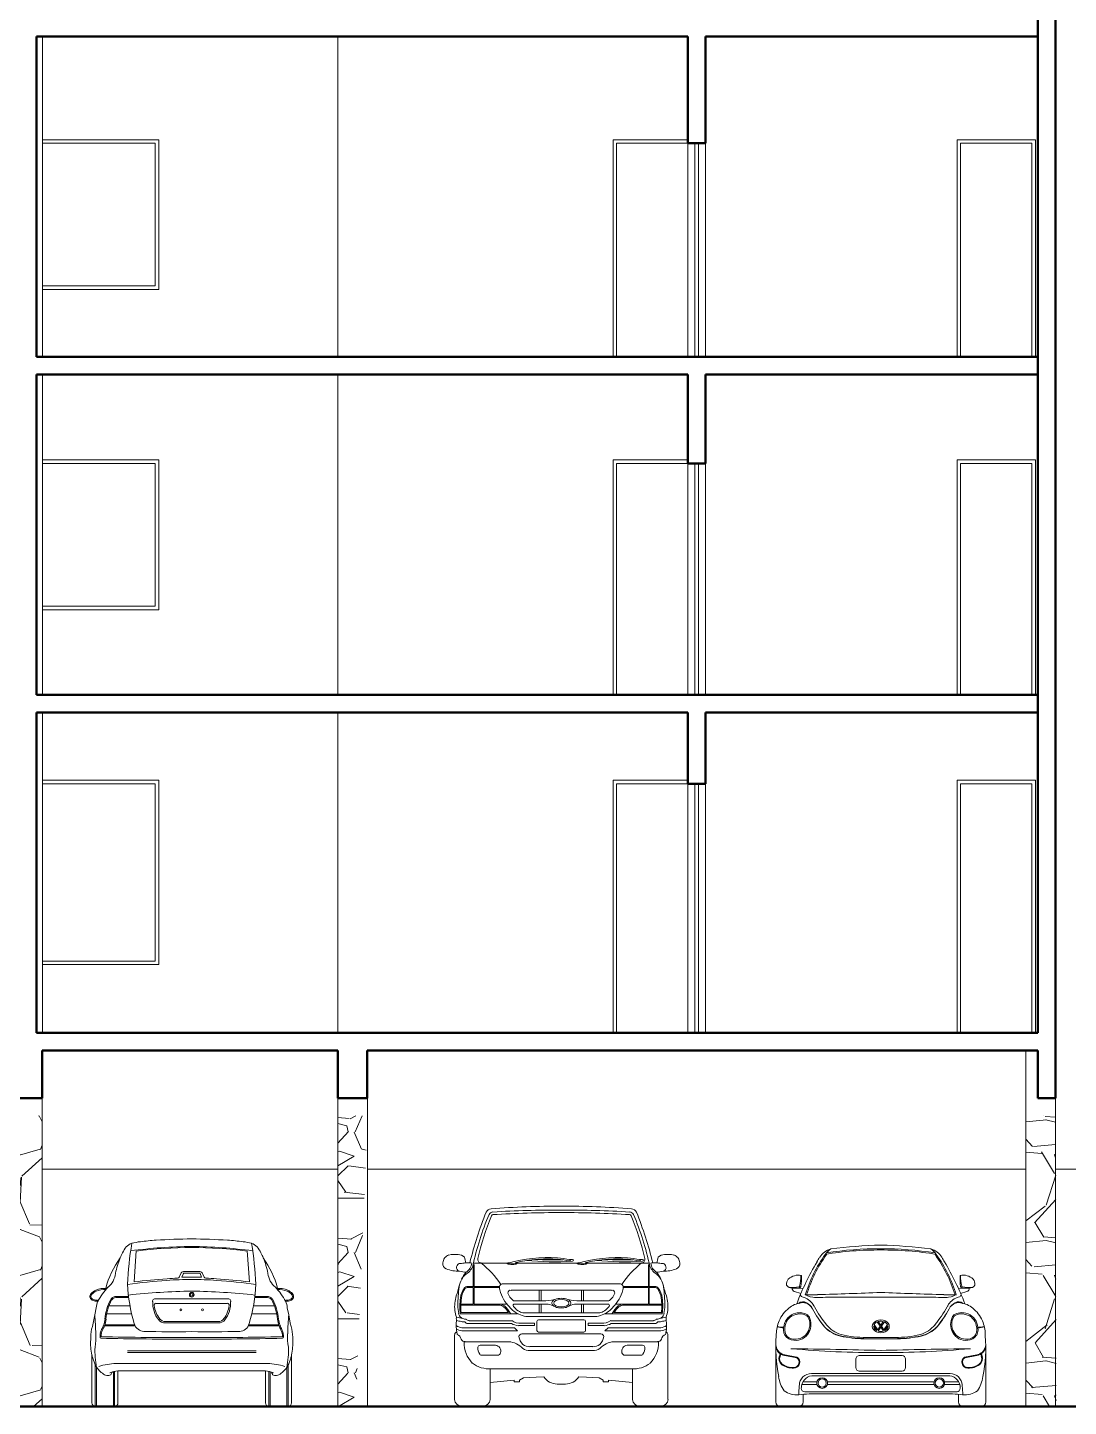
# Model space of a CAD drawing. Header units: millimetres. Extents: x 42 to 552, y 43 to 535.
# Drawn here: x 309.33 to 318.1, y 479.7 to 491.33 of the extents above; entities that cross this region are included whole.
import ezdxf

# ---------------------------------------------------------------- set-up
doc = ezdxf.new("R2010")
doc.units = ezdxf.units.MM
doc.header["$LTSCALE"] = 0.75
doc.header["$MEASUREMENT"] = 0
for name, color, linetype, lineweight in [('Linhas', 7, 'Continuous', 15), ('Linhas finas', 7, 'Continuous', 0), ('Paredes', 7, 'Continuous', 50)]:
    doc.layers.add(name, color=color, linetype=linetype, lineweight=lineweight)

# ---------------------------------------------------------------- blocks, each defined once
blk = doc.blocks.new('BeetleF')
for p, q in [((0.045, 0.968), (0.097, 0.951)), ((0.06, 0.998), (0.115, 0.993)), ((1.48, 0.998), (1.425, 0.993)), ((1.496, 0.968), (1.443, 0.951)), ((0.306, 0.921), (0.77, 0.921)), ((1.234, 0.921), (0.77, 0.921)), ((0.764, 0.676), (0.74, 0.712)), ((0.77, 0.684), (0.749, 0.716)), ((0.77, 0.684), (0.792, 0.716)), ((0.776, 0.676), (0.801, 0.712)), ((0.738, 0.639), (0.71, 0.679)), ((0.744, 0.646), (0.714, 0.69)), ((0.744, 0.646), (0.764, 0.676)), ((0.748, 0.635), (0.77, 0.667)), ((0.77, 0.676), (0.764, 0.676)), ((0.77, 0.676), (0.776, 0.676)), ((0.792, 0.635), (0.77, 0.667)), ((0.796, 0.646), (0.776, 0.676)), ((0.796, 0.646), (0.826, 0.69)), ((0.803, 0.639), (0.83, 0.679)), ((-0.115, 0.492), (-0.115, 0.038)), ((0.629, 0.571), (0.77, 0.571)), ((0.629, 0.57), (0.77, 0.57)), ((0.648, 0.581), (0.77, 0.581)), ((0.892, 0.581), (0.77, 0.581)), ((0.912, 0.571), (0.77, 0.571)), ((0.912, 0.57), (0.77, 0.57)), ((1.655, 0.492), (1.655, 0.038)), ((-0.087, 0.414), (-0.078, 0.444)), ((-0.081, 0.412), (-0.073, 0.441)), ((-0.04, 0.43), (0.062, 0.411)), ((-0.039, 0.436), (0.063, 0.416)), ((0.561, 0.327), (0.561, 0.4)), ((0.59, 0.429), (0.77, 0.429)), ((0.951, 0.429), (0.77, 0.429)), ((0.979, 0.327), (0.979, 0.4)), ((1.579, 0.436), (1.478, 0.416)), ((1.58, 0.43), (1.479, 0.411)), ((1.621, 0.412), (1.613, 0.441)), ((1.627, 0.414), (1.618, 0.444)), ((0.192, 0.259), (0.77, 0.259)), ((0.205, 0.277), (0.77, 0.277)), ((0.77, 0.298), (0.59, 0.298)), ((0.77, 0.298), (0.951, 0.298)), ((1.336, 0.277), (0.77, 0.277)), ((1.348, 0.259), (0.77, 0.259)), ((0.105, 0.185), (0.233, 0.185)), ((0.115, 0.207), (0.233, 0.207)), ((0.126, 0.124), (0.77, 0.124)), ((0.32, 0.207), (0.77, 0.207)), ((0.32, 0.185), (0.77, 0.185)), ((1.22, 0.207), (0.77, 0.207)), ((1.22, 0.185), (0.77, 0.185)), ((1.411, 0.124), (0.77, 0.124)), ((1.425, 0.207), (1.307, 0.207)), ((1.435, 0.185), (1.307, 0.185)), ((0.077, 0), (-0.077, 0)), ((0.115, 0.103), (0.115, 0.038)), ((0.165, 0.106), (0.77, 0.106)), ((1.375, 0.106), (0.77, 0.106)), ((1.425, 0.103), (1.425, 0.038)), ((1.463, 0), (1.618, 0))]:
    blk.add_line(p, q)
for centre, radius in [((0.277, 0.197), 0.045), ((1.264, 0.197), 0.045), ((0.277, 0.197), 0.0343), ((1.264, 0.197), 0.0343)]:
    blk.add_circle(centre, radius)
for centre, radius, start, end in [((1.285, 0.581), 1.207, 144.5335, 162.5947), ((1.296, 0.581), 1.207, 144.5335, 162.5947), ((0.404, 1.163), 0.176, 108.7016, 147.6572), ((0.523, 1.116), 0.276, 129.3761, 143.2524), ((0.746, -1.375), 2.694, 89.4794, 99.4887), ((0.746, -1.365), 2.694, 89.4794, 99.2866), ((0.904, -3.416), 4.778, 91.6077, 96.6888), ((0.636, -3.416), 4.778, 83.3112, 88.3923), ((0.795, -1.365), 2.694, 80.7134, 90.5206), ((0.795, -1.375), 2.694, 80.5113, 90.5206), ((1.017, 1.116), 0.276, 36.7476, 50.6239), ((1.136, 1.163), 0.176, 32.3428, 71.2984), ((0.244, 0.581), 1.207, 17.4053, 35.4665), ((0.255, 0.581), 1.207, 17.4053, 35.4665), ((2.227, 0.036), 2.319, 149.3318, 159.0348), ((0.898, 0.861), 0.755, 148.3165, 151.714), ((0.643, 0.861), 0.755, 28.286, 31.6835), ((-0.687, 0.036), 2.319, 20.9652, 30.6682), ((0.045, 1.032), 0.0681, 142.4159, 187.4158), ((0.077, 0.98), 0.127, 78.8985, 132.4281), ((-0.206, 1.09), 0.303, 345.3315, 2.5877), ((-0.454, 1.086), 0.556, 352.3539, 1.8946), ((1.464, 0.98), 0.127, 47.5719, 101.1015), ((1.995, 1.086), 0.556, 178.1054, 187.6461), ((1.747, 1.09), 0.303, 177.4123, 194.6685), ((1.496, 1.032), 0.0681, 352.5842, 37.5841), ((0.018, 1.044), 0.0455, 207.2773, 280.0057), ((0.02, 1.336), 0.334, 266.2265, 280.8184), ((0.051, 0.996), 0.028, 174.2034, 258.2477), ((0.055, 1.326), 0.329, 264.8359, 274.8271), ((0.082, 1.014), 0.00567, 274.8271, 352.3539), ((0.082, 1.014), 0.0151, 274.8271, 352.3539), ((0.114, 0.943), 0.0204, 176.0607, 249.554), ((0.185, 2.254), 1.313, 267.711, 272.289), ((0.215, 1.071), 0.152, 237.5039, 272.2711), ((-1.177, 51.221), 50.298, 271.6117, 272.2185), ((2.717, 51.221), 50.298, 267.7815, 268.3883), ((1.355, 2.254), 1.313, 267.711, 272.289), ((1.326, 1.071), 0.152, 267.7289, 302.4961), ((1.426, 0.943), 0.0204, 290.446, 3.9393), ((1.459, 1.014), 0.0151, 187.6461, 265.1729), ((1.459, 1.014), 0.00567, 187.6461, 265.1729), ((1.485, 1.326), 0.329, 265.1729, 275.1641), ((1.521, 1.336), 0.334, 259.1816, 273.7735), ((1.49, 0.996), 0.028, 281.7523, 5.7966), ((1.523, 1.044), 0.0455, 259.9943, 332.7227), ((0.145, 0.626), 0.251, 130.0639, 161.2123), ((0.111, 0.696), 0.176, 98.6473, 136.3734), ((0.112, 0.832), 0.0509, 53.0871, 133.9985), ((0.112, 0.832), 0.049, 53.0871, 133.9985), ((0.12, 0.747), 0.128, 79.4903, 105.9208), ((0.162, 1.113), 0.197, 253.8058, 259.6756), ((0.072, 0.778), 0.151, 28.2238, 68.8781), ((0.094, 0.77), 0.113, 28.2034, 64.7934), ((0.094, 0.77), 0.114, 28.2034, 64.7934), ((1.069, 1.3), 0.997, 208.5938, 219.0979), ((1.069, 1.3), 0.996, 208.5938, 219.0979), ((0.111, 0.786), 0.114, 28.2034, 33.8628), ((0.196, 3.687), 2.769, 270.3121, 272.28), ((1.086, 1.317), 0.996, 208.5938, 219.0979), ((0.455, 1.317), 0.996, 320.9021, 331.4062), ((1.345, 3.687), 2.769, 267.72, 269.6879), ((0.471, 1.3), 0.996, 320.9021, 331.4062), ((0.471, 1.3), 0.997, 320.9021, 331.4062), ((1.43, 0.786), 0.114, 146.1372, 151.7966), ((1.468, 0.778), 0.151, 111.1219, 151.7762), ((1.446, 0.77), 0.114, 115.2066, 151.7966), ((1.446, 0.77), 0.113, 115.2066, 151.7966), ((1.428, 0.832), 0.0509, 46.0015, 126.9129), ((1.421, 0.747), 0.128, 74.0792, 100.5097), ((1.428, 0.832), 0.049, 46.0015, 126.9129), ((1.378, 1.113), 0.197, 280.3244, 286.1942), ((1.429, 0.696), 0.176, 43.6266, 81.3527), ((1.395, 0.626), 0.251, 18.7877, 49.9361), ((0.226, 0.597), 0.337, 160.9635, 180.2989), ((0.079, 0.662), 0.126, 101.9209, 169.8355), ((0.079, 0.662), 0.116, 101.9209, 169.8355), ((0.09, 0.677), 0.114, 56.2988, 108.587), ((0.09, 0.677), 0.104, 56.2988, 108.587), ((0.122, 0.731), 0.0419, 31.16, 52.4217), ((0.122, 0.731), 0.0513, 31.16, 52.4217), ((0.041, 0.693), 0.131, 330.905, 27.7007), ((0.041, 0.693), 0.14, 330.905, 27.7007), ((1.499, 0.693), 0.14, 152.2993, 209.095), ((1.499, 0.693), 0.131, 152.2993, 209.095), ((1.419, 0.731), 0.0513, 127.5783, 148.84), ((1.419, 0.731), 0.0419, 127.5783, 148.84), ((1.451, 0.677), 0.114, 71.413, 123.7012), ((1.451, 0.677), 0.104, 71.413, 123.7012), ((1.461, 0.662), 0.116, 10.1645, 78.0791), ((1.461, 0.662), 0.126, 10.1645, 78.0791), ((1.314, 0.597), 0.337, 359.7011, 19.0365), ((1.076, 0.493), 1.191, 175.0934, 191.6654), ((-0.054, 0.82), 0.157, 252.2958, 271.8409), ((-0.054, 0.825), 0.157, 252.6765, 271.8409), ((0.063, 0.651), 0.113, 162.7206, 205.8268), ((0.063, 0.651), 0.103, 162.7206, 205.8268), ((0.041, 0.651), 0.0931, 212.0078, 268.1537), ((0.041, 0.651), 0.0837, 212.0078, 268.1537), ((0.054, 0.68), 0.123, 262.1553, 333.1924), ((0.054, 0.68), 0.113, 262.1553, 333.1924), ((0.508, 0.882), 0.3, 224.8444, 255.0071), ((0.508, 0.882), 0.298, 224.8444, 255.0071), ((0.507, 0.846), 0.25, 218.9789, 253.3875), ((0.662, 1.712), 1.143, 258.318, 268.3449), ((0.662, 1.712), 1.141, 258.318, 268.3449), ((0.649, 1.485), 0.904, 256.3782, 269.9549), ((0.892, 1.485), 0.904, 270.0451, 283.6218), ((0.879, 1.712), 1.141, 271.6551, 281.682), ((0.879, 1.712), 1.143, 271.6551, 281.682), ((1.033, 0.846), 0.25, 286.6125, 321.0211), ((1.033, 0.882), 0.298, 284.9929, 315.1556), ((1.033, 0.882), 0.3, 284.9929, 315.1556), ((1.486, 0.68), 0.123, 206.8076, 277.8447), ((1.486, 0.68), 0.113, 206.8076, 277.8447), ((1.5, 0.651), 0.0837, 271.8463, 327.9922), ((1.5, 0.651), 0.0931, 271.8463, 327.9922), ((1.477, 0.651), 0.103, 334.1732, 17.2794), ((1.477, 0.651), 0.113, 334.1732, 17.2794), ((1.594, 0.825), 0.157, 268.1591, 287.3235), ((1.594, 0.82), 0.157, 268.1591, 287.7042), ((0.464, 0.493), 1.191, 348.3346, 4.9066), ((-0.017, 0.528), 0.0977, 180.2317, 204.8704), ((-0.032, 0.514), 0.0839, 188.5265, 225.1725), ((-0.032, 0.514), 0.0783, 200.139, 225.1725), ((-0.438, -42.474), 42.963, 88.3846, 89.3987), ((0.712, 8.073), 7.618, 264.7669, 270.4393), ((1.979, -42.474), 42.963, 90.6013, 91.6154), ((0.829, 8.073), 7.618, 269.5607, 275.2331), ((1.572, 0.514), 0.0783, 314.8275, 339.861), ((1.572, 0.514), 0.0839, 314.8275, 351.4735), ((1.557, 0.528), 0.0977, 335.1296, 359.7683), ((-0.024, 0.53), 0.101, 228.479, 261.2934), ((-0.024, 0.402), 0.0635, 157.7359, 232.2739), ((-0.024, 0.53), 0.095, 228.479, 261.2934), ((-0.024, 0.402), 0.0578, 157.7359, 232.2739), ((0.028, 0.479), 0.156, 234.2897, 272.5004), ((0.028, 0.479), 0.151, 234.2897, 272.5004), ((0.036, 0.374), 0.0453, 268.7319, 344.8984), ((0.036, 0.374), 0.051, 268.7319, 344.8984), ((0.037, 0.374), 0.0441, 344.2261, 56.5994), ((0.037, 0.374), 0.0497, 344.2261, 56.5994), ((0.59, 0.4), 0.0283, 90, 180), ((0.951, 0.4), 0.0283, 0, 90), ((1.503, 0.374), 0.0497, 123.4006, 195.7739), ((1.504, 0.374), 0.051, 195.1016, 271.2681), ((1.503, 0.374), 0.0441, 123.4006, 195.7739), ((1.504, 0.374), 0.0453, 195.1016, 271.2681), ((1.512, 0.479), 0.151, 267.4996, 305.7103), ((1.512, 0.479), 0.156, 267.4996, 305.7103), ((1.565, 0.53), 0.095, 278.7066, 311.521), ((1.565, 0.53), 0.101, 278.7066, 311.521), ((1.565, 0.402), 0.0578, 307.7261, 22.2641), ((1.565, 0.402), 0.0635, 307.7261, 22.2641), ((0.194, 0.291), 0.287, 187.8213, 213.9306), ((0.188, 0.175), 0.104, 123.6744, 167.2169), ((0.2, 0.166), 0.0932, 96.6256, 144.2784), ((0.199, 0.119), 0.158, 88.0346, 116.0092), ((0.209, 0.078), 0.182, 95.3395, 96.14), ((0.59, 0.327), 0.0283, 180, 270), ((0.951, 0.327), 0.0283, 270, 0), ((1.341, 0.119), 0.158, 63.9908, 91.9654), ((1.332, 0.078), 0.182, 83.86, 84.6605), ((1.34, 0.166), 0.0932, 35.7216, 83.3744), ((1.353, 0.175), 0.104, 12.7831, 56.3256), ((1.347, 0.291), 0.287, 326.0694, 352.1787), ((0.062, 0.284), 0.186, 235.2975, 275.5081), ((1.122, 0.084), 1.043, 175.1989, 179.2001), ((0.681, 0.113), 0.601, 171.8694, 174.377), ((0.869, 0.118), 0.77, 176.0489, 177.5257), ((0.128, 0.151), 0.0271, 175.0539, 273.7116), ((0.214, 0.15), 0.115, 141.6102, 169.3951), ((1.413, 0.151), 0.0271, 266.2884, 4.9461), ((1.326, 0.15), 0.115, 10.6049, 38.3898), ((0.671, 0.118), 0.77, 2.6425, 3.9511), ((0.859, 0.113), 0.601, 5.623, 8.1306), ((0.418, 0.084), 1.043, 0.7999, 4.8011), ((1.479, 0.284), 0.186, 264.4919, 304.7025), ((-0.077, 0.038), 0.0378, 180, 270), ((0.077, 0.038), 0.0378, 270, 360), ((0.202, -0.929), 1.035, 92.0512, 96.8043), ((1.338, -0.929), 1.035, 83.1957, 87.9488), ((1.463, 0.038), 0.0378, 180, 270), ((1.618, 0.038), 0.0378, 270, 0)]:
    blk.add_arc(centre, radius, start, end)
blk.add_ellipse((0.77, 0.676), major_axis=(0.0717, 0.0035), ratio=0.761815, start_param=1.533808, end_param=4.675401)
at = {"extrusion": (0, 0, -1)}
blk.add_ellipse((0.77, 0.676), major_axis=(-0.0717, 0.0035), ratio=0.761815, start_param=1.533808, end_param=4.675401, dxfattribs=at)
for points, knots in [([(0.74, 0.712), (0.732, 0.709), (0.726, 0.705), (0.718, 0.696), (0.716, 0.693), (0.714, 0.69)], [2.0484025, 2.0484025, 2.0484025, 2.0484025, 2.4622277, 2.4622277, 2.7112994, 2.7112994, 2.7112994, 2.7112994]), ([(0.77, 0.719), (0.768, 0.719), (0.766, 0.719), (0.759, 0.718), (0.753, 0.717), (0.749, 0.716)], [1.5373636, 1.5373636, 1.5373636, 1.5373636, 1.6414851, 1.6414851, 1.8865934, 1.8865934, 1.8865934, 1.8865934]), ([(0.77, 0.719), (0.772, 0.719), (0.775, 0.719), (0.782, 0.718), (0.787, 0.717), (0.792, 0.716)], [1.5373636, 1.5373636, 1.5373636, 1.5373636, 1.6414851, 1.6414851, 1.8865934, 1.8865934, 1.8865934, 1.8865934]), ([(0.801, 0.712), (0.808, 0.709), (0.815, 0.705), (0.822, 0.696), (0.825, 0.693), (0.826, 0.69)], [2.0484025, 2.0484025, 2.0484025, 2.0484025, 2.4622277, 2.4622277, 2.7112994, 2.7112994, 2.7112994, 2.7112994]), ([(0.71, 0.679), (0.71, 0.675), (0.71, 0.671), (0.713, 0.656), (0.722, 0.646), (0.737, 0.639), (0.737, 0.639), (0.738, 0.639)], [2.991978, 2.991978, 2.991978, 2.991978, 3.28297, 3.28297, 4.103713, 4.103713, 4.12972, 4.12972, 4.12972, 4.12972]), ([(0.83, 0.679), (0.831, 0.675), (0.831, 0.671), (0.827, 0.656), (0.818, 0.646), (0.804, 0.639), (0.803, 0.639), (0.803, 0.639)], [2.991978, 2.991978, 2.991978, 2.991978, 3.28297, 3.28297, 4.103713, 4.103713, 4.12972, 4.12972, 4.12972, 4.12972])]:
    blk.add_open_spline(points, degree=3, knots=knots)
for points in [[(0.748, 0.635), (0.755, 0.633), (0.763, 0.632), (0.77, 0.632)], [(0.792, 0.635), (0.785, 0.633), (0.778, 0.632), (0.77, 0.632)]]:
    blk.add_open_spline(points, degree=3)
blk = doc.blocks.new('RangerF')
for p, q in [((0.008, 1.198), (0.008, 1.011)), ((0.011, 1.209), (0.539, 1.209)), ((0.015, 1.198), (0.015, 1.011)), ((0.612, 1.209), (0.684, 1.209)), ((1.129, 1.209), (0.684, 1.209)), ((1.129, 1.209), (0.895, 1.209)), ((1.489, 1.209), (1.202, 1.209)), ((1.485, 1.198), (1.485, 1.011)), ((1.492, 1.198), (1.492, 1.011)), ((-0.036, 1.011), (0.229, 1.011)), ((-0.036, 1.002), (0.008, 1.002)), ((0.008, 1.002), (0.008, 0.863)), ((0.015, 1.002), (0.229, 1.002)), ((0.015, 1.002), (0.015, 0.863)), ((0.25, 1.033), (0.75, 1.033)), ((0.326, 0.979), (0.751, 0.979)), ((0.562, 0.979), (0.562, 0.891)), ((0.579, 0.979), (0.579, 0.891)), ((1.174, 0.979), (0.748, 0.979)), ((1.25, 1.033), (0.75, 1.033)), ((0.921, 0.979), (0.921, 0.891)), ((0.938, 0.979), (0.938, 0.891)), ((1.536, 1.011), (1.271, 1.011)), ((1.485, 1.002), (1.271, 1.002)), ((1.485, 1.002), (1.485, 0.863)), ((1.492, 1.002), (1.492, 0.863)), ((1.536, 1.002), (1.492, 1.002)), ((-0.097, 0.863), (0.008, 0.863)), ((-0.097, 0.855), (0.222, 0.855)), ((0.015, 0.863), (0.291, 0.863)), ((0.35, 0.862), (0.627, 0.862)), ((0.354, 0.891), (0.619, 0.891)), ((0.562, 0.862), (0.562, 0.788)), ((0.579, 0.862), (0.579, 0.788)), ((1.149, 0.862), (0.873, 0.862)), ((1.146, 0.891), (0.881, 0.891)), ((0.921, 0.862), (0.921, 0.788)), ((0.938, 0.862), (0.938, 0.788)), ((1.485, 0.863), (1.209, 0.863)), ((1.597, 0.855), (1.277, 0.855)), ((1.596, 0.863), (1.492, 0.863)), ((-0.102, 0.782), (0.382, 0.782)), ((-0.094, 0.791), (0.306, 0.791)), ((-0.077, 0.712), (-0.064, 0.712)), ((-0.065, 0.736), (-0.051, 0.736)), ((-0.039, 0.699), (0.33, 0.699)), ((-0.026, 0.723), (0.333, 0.723)), ((0.413, 0.702), (0.524, 0.702)), ((0.435, 0.788), (0.75, 0.788)), ((0.452, 0.759), (0.75, 0.759)), ((0.524, 0.702), (0.524, 0.681)), ((0.545, 0.716), (0.545, 0.641)), ((0.559, 0.73), (0.75, 0.73)), ((1.064, 0.788), (0.75, 0.788)), ((1.048, 0.759), (0.75, 0.759)), ((0.941, 0.73), (0.75, 0.73)), ((0.955, 0.716), (0.955, 0.641)), ((0.976, 0.702), (0.976, 0.681)), ((1.087, 0.702), (0.976, 0.702)), ((1.602, 0.782), (1.118, 0.782)), ((1.526, 0.723), (1.167, 0.723)), ((1.539, 0.699), (1.169, 0.699)), ((1.594, 0.791), (1.194, 0.791)), ((1.565, 0.736), (1.551, 0.736)), ((1.577, 0.712), (1.563, 0.712)), ((-0.149, 0.602), (-0.149, 0.059)), ((-0.137, 0.625), (-0.132, 0.625)), ((-0.088, 0.664), (0.356, 0.664)), ((-0.067, 0.638), (-0.088, 0.638)), ((-0.067, 0.638), (0.382, 0.638)), ((0.356, 0.664), (0.382, 0.638)), ((0.388, 0.681), (0.524, 0.681)), ((0.75, 0.612), (0.416, 0.612)), ((0.559, 0.627), (0.75, 0.627)), ((0.941, 0.627), (0.75, 0.627)), ((0.75, 0.612), (1.084, 0.612)), ((1.112, 0.681), (0.976, 0.681)), ((1.144, 0.664), (1.118, 0.638)), ((1.567, 0.638), (1.118, 0.638)), ((1.588, 0.664), (1.144, 0.664)), ((1.567, 0.638), (1.588, 0.638)), ((1.636, 0.625), (1.632, 0.625)), ((1.649, 0.602), (1.649, 0.059)), ((0.306, 0.546), (-0.064, 0.546)), ((0.065, 0.516), (0.195, 0.516)), ((0.485, 0.504), (0.75, 0.504)), ((0.485, 0.472), (0.75, 0.472)), ((1.014, 0.504), (0.75, 0.504)), ((1.014, 0.472), (0.75, 0.472)), ((1.194, 0.546), (1.564, 0.546)), ((1.435, 0.516), (1.305, 0.516)), ((0.072, 0.433), (0.213, 0.433)), ((1.428, 0.433), (1.287, 0.433)), ((0.149, 0.317), (0.149, 0.203)), ((0.149, 0.317), (0.75, 0.317)), ((0.431, 0.242), (0.398, 0.221)), ((0.539, 0.248), (0.431, 0.242)), ((0.539, 0.248), (0.602, 0.249)), ((1.35, 0.317), (0.75, 0.317)), ((0.961, 0.248), (0.898, 0.249)), ((0.961, 0.248), (1.069, 0.242)), ((1.069, 0.242), (1.102, 0.221)), ((1.35, 0.317), (1.35, 0.203)), ((0.353, 0.221), (0.149, 0.203)), ((0.149, 0.203), (0.149, 0.059)), ((0.353, 0.206), (0.353, 0.221)), ((0.398, 0.206), (0.353, 0.206)), ((0.398, 0.221), (0.398, 0.206)), ((0.714, 0.189), (0.75, 0.189)), ((0.785, 0.189), (0.75, 0.189)), ((1.102, 0.221), (1.102, 0.206)), ((1.102, 0.206), (1.147, 0.206)), ((1.147, 0.221), (1.35, 0.203)), ((1.147, 0.206), (1.147, 0.221)), ((1.35, 0.203), (1.35, 0.059)), ((-0.09, 0), (0.09, 0)), ((1.59, 0), (1.41, 0))]:
    blk.add_line(p, q)
for centre, radius, start, end in [((3.207, 0.409), 3.326, 158.3039, 166.0575), ((0.172, 1.6), 0.0679, 101.8674, 145.4591), ((0.177, 1.599), 0.0414, 95.8789, 151.118), ((0.701, -4.838), 6.526, 89.5681, 94.7713), ((0.721, -7.31), 8.966, 89.8173, 93.5056), ((0.721, -7.31), 8.944, 89.8173, 93.5056), ((0.799, -4.838), 6.526, 85.2287, 90.4319), ((0.779, -7.31), 8.966, 86.4944, 90.1827), ((0.779, -7.31), 8.944, 86.4944, 90.1827), ((1.323, 1.599), 0.0414, 28.882, 84.1211), ((1.328, 1.6), 0.0679, 34.5409, 78.1326), ((-1.707, 0.409), 3.326, 13.9425, 21.6961), ((2.521, 0.631), 2.577, 157.4477, 167.6226), ((2.709, 0.595), 2.742, 158.3151, 166.2575), ((0.177, 1.599), 0.0185, 95.8789, 151.118), ((1.323, 1.599), 0.0185, 28.882, 84.1211), ((-1.209, 0.595), 2.742, 13.7425, 21.6849), ((-1.021, 0.631), 2.577, 12.3774, 22.5523), ((-0.14, 0.959), 0.323, 86.4297, 100.5186), ((-0.124, 1.201), 0.0806, 44.2954, 87.0495), ((1.624, 1.201), 0.0806, 92.9505, 135.7046), ((1.64, 0.959), 0.323, 79.4814, 93.5703), ((-0.202, 1.204), 0.0477, 172.1039, 247.7778), ((-0.13, 1.19), 0.121, 149.6322, 170.381), ((-0.176, 1.208), 0.0726, 108.7497, 143.1922), ((-0.098, 1.17), 0.0348, 148.4433, 226.2762), ((-0.102, 1.178), 0.0275, 90.2465, 157.08), ((-0.034, 0.751), 0.459, 93.1293, 98.5251), ((-0.15, 1.22), 0.0914, 353.6508, 24.116), ((-0.15, 1.254), 0.17, 302.0954, 335.2358), ((-0.034, 0.751), 0.459, 88.4325, 93.1293), ((-0.105, 1.216), 0.0998, 300.8275, 356.1024), ((-0.034, 0.751), 0.459, 86.449, 88.4325), ((0.077, 1.241), 0.0318, 169.6007, 262.0261), ((0.066, 1.232), 0.00761, 97.3991, 262.6009), ((0.215, 3.968), 2.733, 266.8639, 267.407), ((0.215, 3.953), 2.733, 266.8639, 275.0672), ((-0.432, 0.574), 0.812, 34.0864, 51.5406), ((0.088, 1.232), 0.00543, 96.4291, 263.5709), ((0.36, -0.298), 1.56, 96.1586, 100.0853), ((0.36, -0.309), 1.56, 96.1586, 100.0853), ((0.215, 3.968), 2.733, 268.5906, 273.3895), ((0.274, 0.059), 1.196, 73.8328, 93.908), ((0.274, 0.048), 1.196, 78.799, 93.908), ((-0.126, -1.126), 2.432, 74.0301, 74.9075), ((0.541, 1.206), 0.00573, 359.376, 74.4197), ((0.574, 1.306), 0.104, 254.7244, 288.7012), ((0.656, 1.232), 0.00761, 97.3991, 262.6009), ((0.805, 3.968), 2.733, 266.8639, 267.407), ((0.805, 3.953), 2.733, 266.8639, 275.0672), ((0.678, 1.232), 0.00543, 96.4291, 263.5709), ((0.95, -0.298), 1.56, 96.1586, 100.0853), ((0.95, -0.309), 1.56, 96.1586, 100.0853), ((0.805, 3.968), 2.733, 268.5906, 273.3895), ((0.864, 0.059), 1.196, 73.8328, 93.908), ((0.864, 0.048), 1.196, 78.799, 93.908), ((0.464, -1.126), 2.432, 74.0301, 74.9075), ((1.131, 1.206), 0.00573, 359.376, 74.4197), ((1.164, 1.306), 0.104, 254.7244, 288.7012), ((1.932, 0.574), 0.812, 128.4594, 145.9136), ((1.423, 1.241), 0.0318, 277.9739, 10.3993), ((1.65, 1.254), 0.17, 204.7642, 237.9046), ((1.534, 0.751), 0.459, 91.5675, 93.551), ((1.605, 1.216), 0.0998, 183.8976, 239.1725), ((1.534, 0.751), 0.459, 86.8707, 91.5675), ((1.65, 1.22), 0.0914, 155.884, 186.3492), ((1.534, 0.751), 0.459, 81.4749, 86.8707), ((1.602, 1.178), 0.0275, 22.92, 89.7535), ((1.598, 1.17), 0.0348, 313.7238, 31.5567), ((1.676, 1.208), 0.0726, 36.8078, 71.2503), ((1.702, 1.204), 0.0477, 292.2222, 7.8961), ((1.63, 1.19), 0.121, 9.619, 30.3678), ((-0.124, 1.391), 0.25, 247.3885, 273.6314), ((-0.03, 1.442), 0.311, 252.7375, 255.363), ((0.051, 0.99), 0.163, 149.7342, 173.7593), ((-0.03, 1.442), 0.311, 255.363, 265.8829), ((0.21, 0.926), 0.334, 141.9175, 154.0173), ((0.051, 0.99), 0.163, 132.5823, 149.7342), ((1.53, 1.442), 0.311, 274.1171, 284.637), ((1.29, 0.926), 0.334, 25.9827, 38.0825), ((1.449, 0.99), 0.163, 30.2658, 47.4177), ((1.449, 0.99), 0.163, 6.2407, 30.2658), ((1.624, 1.391), 0.25, 266.3686, 292.6115), ((1.53, 1.442), 0.311, 284.637, 287.2625), ((0.155, 0.843), 0.304, 162.8441, 186.3109), ((-0.495, 1.086), 0.39, 336.772, 350.023), ((2.045, 0.776), 2.17, 173.8594, 177.9864), ((0.051, 0.99), 0.163, 169.8344, 173.7593), ((0.057, 0.899), 0.158, 142.2794, 174.0661), ((0.057, 0.899), 0.15, 141.1671, 174.0661), ((-0.038, 0.974), 0.0374, 87.0889, 144.1669), ((-0.038, 0.974), 0.0289, 87.0889, 138.9571), ((0.297, 1.002), 0.0685, 164.49, 197.1381), ((0.258, 0.999), 0.0348, 102.8108, 140.8077), ((0.541, 1.063), 0.32, 194.5767, 225.2805), ((0.32, 0.959), 0.0204, 71.779, 187.5899), ((0.421, 0.996), 0.128, 198.0663, 232.5545), ((1.079, 0.996), 0.128, 307.4455, 341.9337), ((1.18, 0.959), 0.0204, 352.4101, 108.221), ((0.959, 1.063), 0.32, 314.7195, 345.4233), ((1.242, 0.999), 0.0348, 39.1923, 77.1892), ((1.203, 1.002), 0.0685, 342.8619, 15.51), ((1.538, 0.974), 0.0374, 35.8331, 92.9111), ((1.538, 0.974), 0.0289, 41.0429, 92.9111), ((1.443, 0.899), 0.15, 5.9339, 38.8329), ((1.443, 0.899), 0.158, 5.9339, 37.7206), ((1.995, 1.086), 0.39, 189.977, 203.228), ((1.449, 0.99), 0.163, 6.2407, 10.1656), ((-0.546, 0.776), 2.17, 2.0136, 6.1406), ((1.345, 0.843), 0.304, 353.6891, 17.1559), ((0.204, 0.852), 0.326, 179.9438, 192.2547), ((0.419, 0.843), 0.524, 172.1144, 186.6665), ((0.419, 0.843), 0.516, 172.1144, 185.8203), ((0.221, 0.783), 0.0805, 53.0378, 89.3482), ((0.221, 0.783), 0.072, 53.0378, 89.3482), ((0.076, 0.639), 0.276, 33.4657, 47.0604), ((0.076, 0.639), 0.285, 30.3159, 47.0604), ((0.48, 0.973), 0.214, 219.9874, 245.4111), ((0.352, 0.904), 0.0131, 228.5336, 278.0366), ((0.359, 0.85), 0.015, 124.4633, 245.0736), ((0.449, 0.909), 0.12, 217.0046, 245.0702), ((0.594, 1.328), 0.438, 273.2427, 286.151), ((0.625, 0.736), 0.126, 63.1152, 90.9425), ((0.906, 1.328), 0.438, 253.849, 266.7573), ((0.875, 0.736), 0.126, 89.0575, 116.8848), ((1.051, 0.909), 0.12, 294.9298, 322.9954), ((1.02, 0.973), 0.214, 294.5889, 320.0126), ((1.148, 0.904), 0.0131, 261.9634, 311.4664), ((1.141, 0.85), 0.015, 294.9264, 55.5367), ((1.424, 0.639), 0.285, 132.9396, 149.6841), ((1.424, 0.639), 0.276, 132.9396, 146.5343), ((1.278, 0.783), 0.0805, 90.6518, 126.9622), ((1.278, 0.783), 0.072, 90.6518, 126.9622), ((1.081, 0.843), 0.516, 354.1797, 7.8856), ((1.081, 0.843), 0.524, 353.3335, 7.8856), ((1.296, 0.852), 0.326, 347.7453, 0.0562), ((135.999, 33.689), 140.061, 193.57723, 193.60083), ((0.158, 0.68), 0.295, 171.4259, 190.8369), ((-0.051, 0.74), 0.0839, 170.7676, 190.6), ((-0.058, 0.959), 0.219, 249.868, 264.1886), ((-0.071, 0.935), 0.219, 253.4706, 264.1886), ((-0.053, 0.797), 0.0643, 190.9653, 228.3781), ((-0.047, 0.822), 0.0879, 236.6021, 258.4801), ((-0.06, 0.798), 0.0879, 247.5411, 258.4801), ((-0.039, 0.729), 0.0297, 214.8375, 270.1045), ((-0.026, 0.753), 0.0297, 214.8375, 270.1045), ((0.404, 0.834), 0.154, 241.41, 264.0166), ((0.399, 0.814), 0.112, 233.721, 277.1643), ((0.468, 0.915), 0.157, 240.5042, 264.0514), ((0.437, 0.861), 0.0732, 237.7445, 268.7408), ((0.559, 0.716), 0.0143, 90, 180), ((0.941, 0.716), 0.0143, 0, 90), ((1.032, 0.915), 0.157, 275.9486, 299.4958), ((1.063, 0.861), 0.0732, 271.2592, 302.2555), ((1.101, 0.814), 0.112, 262.8357, 306.279), ((1.096, 0.834), 0.154, 275.9834, 298.59), ((1.526, 0.753), 0.0297, 269.8955, 325.1625), ((1.539, 0.729), 0.0297, 269.8955, 325.1625), ((1.547, 0.822), 0.0879, 281.5199, 303.3979), ((1.56, 0.798), 0.0879, 281.5199, 292.4589), ((1.558, 0.959), 0.219, 275.8114, 290.132), ((1.571, 0.935), 0.219, 275.8114, 286.5294), ((1.553, 0.797), 0.0643, 311.6219, 349.0347), ((1.341, 0.68), 0.295, 349.1631, 8.5741), ((-134.499, 33.689), 140.061, 346.39917, 346.42277), ((1.551, 0.74), 0.0839, 349.4, 9.2324), ((-0.126, 0.604), 0.0234, 116.3649, 185.206), ((-0.076, 0.771), 0.108, 235.4917, 263.2885), ((-0.076, 0.745), 0.108, 236.1697, 263.2885), ((0.158, 0.68), 0.295, 190.8369, 194.2664), ((-0.15, 0.555), 0.0569, 11.3927, 67.4518), ((0.416, 0.587), 0.0248, 90.2284, 176.2896), ((0.512, 0.606), 0.121, 188.2656, 224.3697), ((0.559, 0.641), 0.0143, 180, 270), ((0.941, 0.641), 0.0143, 270, 0), ((0.988, 0.606), 0.121, 315.6303, 351.7344), ((1.083, 0.587), 0.0248, 3.7104, 89.7716), ((1.576, 0.771), 0.108, 276.7115, 304.5083), ((1.576, 0.745), 0.108, 276.7115, 303.8303), ((1.65, 0.555), 0.0569, 112.5482, 168.6073), ((1.341, 0.68), 0.295, 345.7336, 349.1631), ((1.626, 0.604), 0.0234, 354.794, 63.6351), ((-0.062, 0.581), 0.0349, 204.3845, 272.8467), ((0.177, 0.536), 0.246, 178.7084, 223.9257), ((0.066, 0.498), 0.0187, 92.8959, 177.046), ((0.132, 0.49), 0.0851, 174.2968, 215.0845), ((0.188, 0.464), 0.0527, 33.3964, 82.2645), ((0.178, 0.463), 0.0617, 349.7995, 29.144), ((0.295, 0.369), 0.177, 42.6306, 86.2541), ((0.512, 0.574), 0.121, 222.3055, 224.3697), ((0.48, 0.598), 0.0945, 234.646, 273.4939), ((0.48, 0.566), 0.0945, 234.646, 273.4939), ((1.02, 0.598), 0.0945, 266.5061, 305.354), ((1.02, 0.566), 0.0945, 266.5061, 305.354), ((1.205, 0.369), 0.177, 93.7459, 137.3694), ((0.988, 0.574), 0.121, 315.6303, 317.6945), ((1.322, 0.463), 0.0617, 150.856, 190.2005), ((1.312, 0.464), 0.0527, 97.7355, 146.6036), ((1.434, 0.498), 0.0187, 2.954, 87.1041), ((1.368, 0.49), 0.0851, 324.9155, 5.7032), ((1.323, 0.536), 0.246, 316.0743, 1.2916), ((1.562, 0.581), 0.0349, 267.1533, 335.6155), ((0.141, 0.548), 0.231, 232.2304, 274.205), ((0.077, 0.448), 0.016, 206.2498, 252.605), ((0.215, 0.457), 0.0244, 265.0713, 347.6419), ((1.285, 0.457), 0.0244, 192.3581, 274.9287), ((1.358, 0.548), 0.231, 265.795, 307.7696), ((1.423, 0.448), 0.016, 287.395, 333.7502), ((0.717, 0.328), 0.139, 214.3957, 269.0513), ((0.783, 0.328), 0.139, 270.9487, 325.6043), ((-0.087, 0.063), 0.0626, 183.3948, 267.4505), ((0.087, 0.063), 0.0626, 272.5495, 356.6052), ((1.413, 0.063), 0.0626, 183.3948, 267.4505), ((1.587, 0.063), 0.0626, 272.5495, 356.6052)]:
    blk.add_arc(centre, radius, start, end)
for centre, major_axis, ratio, start_param, end_param in [((0.575, 1.205), (0.0417, 0), 0.196794, 2.403501, 7.512188), ((1.165, 1.205), (0.0417, 0), 0.196794, 2.403501, 7.512188), ((0.757, 0.871), (0.0713, 0), 0.454085, 1.672065, 4.61112)]:
    blk.add_ellipse(centre, major_axis=major_axis, ratio=ratio, start_param=start_param, end_param=end_param)
at = {"extrusion": (0, 0, -1)}
blk.add_ellipse((0.743, 0.871), major_axis=(-0.0713, 0), ratio=0.454085, start_param=1.672065, end_param=4.61112, dxfattribs=at)
for points in [[(0.75, 0.912), (0.741, 0.912), (0.731, 0.911), (0.703, 0.906), (0.686, 0.899), (0.671, 0.88), (0.668, 0.87), (0.676, 0.853), (0.683, 0.847), (0.702, 0.837), (0.714, 0.833), (0.735, 0.83), (0.742, 0.83), (0.75, 0.83)], [(0.75, 0.912), (0.759, 0.912), (0.768, 0.911), (0.797, 0.906), (0.814, 0.899), (0.829, 0.88), (0.831, 0.87), (0.824, 0.853), (0.817, 0.847), (0.798, 0.837), (0.786, 0.833), (0.765, 0.83), (0.758, 0.83), (0.75, 0.83)]]:
    blk.add_open_spline(points, degree=3, knots=[1.570183, 1.570183, 1.570183, 1.570183, 1.94096, 1.94096, 2.789559, 2.789559, 3.328362, 3.328362, 3.867165, 3.867165, 4.405968, 4.405968, 4.713171, 4.713171, 4.713171, 4.713171])
blk = doc.blocks.new('VectraT')
for p, q in [((0.264, 1.311), (0.245, 1.051)), ((1.199, 1.311), (1.217, 1.051)), ((0.64, 1.121), (0.627, 1.091)), ((0.661, 1.121), (0.648, 1.091)), ((0.663, 1.138), (0.731, 1.138)), ((0.664, 1.124), (0.731, 1.124)), ((0.8, 1.138), (0.731, 1.138)), ((0.799, 1.124), (0.731, 1.124)), ((0.802, 1.121), (0.815, 1.091)), ((0.823, 1.121), (0.836, 1.091)), ((-0.074, 0.831), (-0.087, 0.771)), ((0.035, 0.849), (0.212, 0.849)), ((0.092, 0.928), (0.2, 0.928)), ((0.092, 0.919), (0.2, 0.919)), ((0.425, 0.907), (0.731, 0.907)), ((0.429, 0.869), (0.731, 0.869)), ((1.038, 0.907), (0.731, 0.907)), ((1.034, 0.869), (0.731, 0.869)), ((1.428, 0.849), (1.251, 0.849)), ((1.371, 0.928), (1.263, 0.928)), ((1.371, 0.919), (1.263, 0.919)), ((1.537, 0.831), (1.549, 0.771)), ((-0.087, 0.771), (-0.099, 0.702)), ((0.015, 0.78), (0.226, 0.78)), ((0.511, 0.716), (0.731, 0.716)), ((0.511, 0.704), (0.731, 0.704)), ((0.952, 0.716), (0.731, 0.716)), ((0.952, 0.704), (0.731, 0.704)), ((1.448, 0.78), (1.237, 0.78)), ((1.549, 0.771), (1.562, 0.702)), ((-0.005, 0.679), (0.254, 0.679)), ((-0.001, 0.688), (0.25, 0.688)), ((1.468, 0.679), (1.209, 0.679)), ((1.464, 0.688), (1.213, 0.688)), ((0.188, 0.47), (0.731, 0.469)), ((1.274, 0.47), (0.731, 0.469)), ((-0.11, 0.435), (-0.11, 0.03)), ((0.092, 0.362), (0.731, 0.362)), ((0.188, 0.456), (0.731, 0.455)), ((1.274, 0.456), (0.731, 0.455)), ((1.371, 0.362), (0.731, 0.362)), ((1.572, 0.435), (1.572, 0.03)), ((-0.081, 0.348), (-0.081, 0)), ((-0.071, 0.33), (-0.071, 0)), ((0.071, 0.292), (0.071, 0)), ((0.081, 0.294), (0.081, 0)), ((0.11, 0.298), (0.11, 0.03)), ((0.147, 0.299), (0.731, 0.299)), ((1.316, 0.299), (0.731, 0.299)), ((1.353, 0.298), (1.353, 0.03)), ((1.382, 0.294), (1.382, 0)), ((1.392, 0.292), (1.392, 0)), ((1.534, 0.33), (1.534, 0)), ((1.544, 0.348), (1.544, 0)), ((-0.08, 0), (0.08, 0)), ((1.542, 0), (1.383, 0))]:
    blk.add_line(p, q)
for points in [[(-0.099, 0.702), (-0.106, 0.675), (-0.113, 0.651)], [(1.562, 0.702), (1.569, 0.675), (1.576, 0.651)]]:
    blk.add_lwpolyline(points)
for centre in [(0.64, 0.814), (0.822, 0.814)]:
    blk.add_circle(centre, 0.00806)
for centre, radius, start, end in [((0.601, -1.02), 2.428, 94.0484, 97.1699), ((0.747, -3.389), 4.801, 90.186, 93.786), ((0.716, -3.389), 4.801, 86.214, 89.814), ((0.861, -1.02), 2.428, 82.8301, 85.9516), ((0.714, 1.007), 0.635, 153.0055, 157.3154), ((0.406, 1.168), 0.287, 141.9504, 153.7927), ((0.261, 1.272), 0.109, 108.1771, 138.089), ((3.043, 0.905), 2.855, 170.5197, 177.4918), ((0.779, -2.993), 4.342, 90.6313, 97.436), ((0.344, 0.946), 0.445, 95.8844, 105.2526), ((0.779, -3.001), 4.342, 90.6313, 96.8203), ((0.684, -2.993), 4.342, 82.564, 89.3687), ((0.684, -3.001), 4.342, 83.1797, 89.3687), ((1.119, 0.946), 0.445, 74.7474, 84.1156), ((1.202, 1.272), 0.109, 41.911, 71.8229), ((-1.58, 0.905), 2.855, 2.5082, 9.4803), ((1.057, 1.168), 0.287, 26.2073, 38.0496), ((0.749, 1.007), 0.635, 22.6846, 26.9945), ((0.738, 0.808), 0.754, 143.9439, 165.6224), ((0.714, 1.007), 0.635, 157.3154, 169.5204), ((0.725, 0.808), 0.754, 14.3776, 36.0561), ((0.749, 1.007), 0.635, 10.4796, 22.6846), ((-0.091, 1.144), 0.182, 310.0544, 353.0521), ((0.847, -3.887), 4.96, 93.764, 97.6075), ((0.849, -3.873), 4.96, 93.764, 96.9853), ((0.715, -1.511), 2.581, 89.6374, 94.294), ((0.716, -1.497), 2.581, 92.3099, 94.294), ((0.612, 1.1), 0.0177, 272.1691, 330.2763), ((0.665, 1.111), 0.027, 95.7149, 157.8011), ((0.713, -1.788), 2.879, 89.6321, 91.3013), ((0.665, 1.119), 0.0047, 103.7244, 152.2249), ((0.75, -1.788), 2.879, 88.6987, 90.3679), ((0.748, -1.511), 2.581, 85.706, 90.3626), ((0.798, 1.119), 0.0047, 27.7751, 76.2756), ((0.798, 1.111), 0.027, 22.1989, 84.2851), ((0.851, 1.1), 0.0177, 209.7237, 267.8309), ((0.746, -1.497), 2.581, 85.706, 87.6901), ((0.614, -3.873), 4.96, 83.0147, 86.236), ((0.615, -3.887), 4.96, 82.3925, 86.236), ((1.554, 1.144), 0.182, 186.9479, 229.9456), ((-0.102, 0.925), 0.0257, 163.1117, 216.461), ((-0.093, 0.927), 0.0338, 133.909, 170.79), ((-0.102, 0.925), 0.0167, 163.1117, 216.461), ((-0.093, 0.927), 0.0248, 133.909, 170.79), ((-0.039, 0.884), 0.103, 112.3973, 139.262), ((-0.039, 0.884), 0.0943, 112.3973, 139.262), ((-0.005, 0.815), 0.18, 83.0604, 113.8383), ((-0.005, 0.815), 0.171, 85.1907, 113.8383), ((0.394, 0.649), 0.512, 135.9806, 152.3605), ((1.643, 1.108), 1.455, 183.0621, 196.2924), ((0.85, -5.105), 6.079, 91.1203, 96.1555), ((0.731, 0.941), 0.0198, 90, 270), ((0.731, 0.941), 0.0107, 90, 270), ((0.613, -5.105), 6.079, 83.8445, 88.8797), ((0.731, 0.941), 0.0198, 270, 90), ((0.731, 0.941), 0.0107, 270, 90), ((-0.18, 1.108), 1.455, 343.7076, 356.9379), ((1.069, 0.649), 0.512, 27.6395, 44.0194), ((1.468, 0.815), 0.18, 66.1617, 96.9396), ((1.468, 0.815), 0.171, 66.1617, 94.8093), ((1.501, 0.884), 0.0943, 40.738, 67.6027), ((1.501, 0.884), 0.103, 40.738, 67.6027), ((1.556, 0.927), 0.0248, 9.21, 46.091), ((1.565, 0.925), 0.0167, 323.539, 16.8883), ((1.556, 0.927), 0.0338, 9.21, 46.091), ((1.565, 0.925), 0.0257, 323.539, 16.8883), ((-0.086, 0.935), 0.0447, 213.4937, 262.328), ((-0.086, 0.935), 0.0357, 213.4937, 262.328), ((-0.04, 1.152), 0.267, 258.7991, 265.8422), ((-0.04, 1.152), 0.258, 258.7991, 266.7381), ((0.097, 0.815), 0.172, 155.4525, 174.6652), ((0.406, 0.707), 0.407, 151.3502, 175.8633), ((0.406, 0.707), 0.398, 151.3502, 175.8633), ((0.088, 0.882), 0.0439, 122.434, 153.5275), ((0.088, 0.882), 0.0349, 122.434, 153.5275), ((0.091, 0.882), 0.0451, 89.3403, 125.6128), ((0.091, 0.882), 0.0361, 89.3403, 125.6128), ((0.441, 0.886), 0.0388, 163.1818, 184.7488), ((0.632, 0.873), 0.229, 177.3949, 218.6769), ((0.413, 0.895), 0.00977, 97.856, 166.5961), ((0.428, 0.846), 0.0607, 92.9899, 105.1601), ((0.444, 0.852), 0.0287, 163.7684, 184.8912), ((0.632, 0.873), 0.217, 186.1021, 218.6769), ((0.43, 0.855), 0.0148, 130.904, 162.265), ((0.429, 0.856), 0.0138, 87.5772, 127.903), ((0.831, 0.873), 0.217, 321.3231, 353.8979), ((0.831, 0.873), 0.229, 321.3231, 2.6051), ((1.034, 0.856), 0.0138, 52.097, 92.4228), ((1.035, 0.846), 0.0607, 74.8399, 87.0101), ((1.032, 0.855), 0.0148, 17.735, 49.096), ((1.019, 0.852), 0.0287, 355.1088, 16.2316), ((1.049, 0.895), 0.00977, 13.4039, 82.144), ((1.022, 0.886), 0.0388, 355.2512, 16.8182), ((1.372, 0.882), 0.0451, 54.3872, 90.6597), ((1.372, 0.882), 0.0361, 54.3872, 90.6597), ((1.374, 0.882), 0.0349, 26.4725, 57.566), ((1.374, 0.882), 0.0439, 26.4725, 57.566), ((1.057, 0.707), 0.398, 4.1367, 28.6498), ((1.057, 0.707), 0.407, 4.1367, 28.6498), ((1.502, 1.152), 0.258, 273.2619, 281.2009), ((1.502, 1.152), 0.267, 274.1578, 281.2009), ((1.366, 0.815), 0.172, 5.3348, 24.5475), ((1.548, 0.935), 0.0357, 277.672, 326.5063), ((1.548, 0.935), 0.0447, 277.672, 326.5063), ((-2.578, 0.547), 2.501, 1.5162, 5.1463), ((-0.191, 0.757), 0.192, 338.0511, 353.8488), ((-0.191, 0.757), 0.201, 338.0511, 353.8488), ((0.324, 0.714), 0.078, 191.0049, 234.9817), ((0.506, 0.774), 0.07, 216.8958, 273.4477), ((0.506, 0.774), 0.058, 216.8958, 273.4477), ((0.956, 0.774), 0.07, 266.5523, 323.1042), ((0.956, 0.774), 0.058, 266.5523, 323.1042), ((1.139, 0.714), 0.078, 305.0183, 348.9951), ((1.653, 0.757), 0.201, 186.1512, 201.9489), ((1.653, 0.757), 0.192, 186.1512, 201.9489), ((4.04, 0.547), 2.501, 174.8537, 178.4838), ((0.376, 0.57), 0.496, 170.705, 180.8704), ((-0.515, 0.579), 0.439, 349.6754, 4.4839), ((0.064, 0.594), 0.106, 166.9185, 184.1968), ((-0.028, 0.586), 0.0135, 181.4123, 241.3009), ((0.083, 0.592), 0.125, 153.2873, 167.8896), ((0.064, 0.594), 0.0972, 166.9185, 182.9009), ((-0.03, 0.589), 0.00247, 186.9573, 243.649), ((0.708, 36.723), 36.143, 268.8272, 270.0364), ((0.083, 0.592), 0.116, 153.2873, 167.8896), ((1.005, 0.222), 1.118, 155.5544, 157.6247), ((1.005, 0.222), 1.109, 155.5544, 157.6247), ((0.337, 0.728), 0.0967, 233.2839, 263.9255), ((0.583, 25.91), 25.28, 269.4193, 270.3371), ((0.88, 25.91), 25.28, 269.6629, 270.5807), ((0.754, 36.723), 36.143, 269.9636, 271.1728), ((1.126, 0.728), 0.0967, 276.0745, 306.7161), ((0.457, 0.222), 1.109, 22.3753, 24.4456), ((0.457, 0.222), 1.118, 22.3753, 24.4456), ((1.38, 0.592), 0.116, 12.1104, 26.7127), ((1.38, 0.592), 0.125, 12.1104, 26.7127), ((1.398, 0.594), 0.0972, 357.0991, 13.0815), ((1.493, 0.589), 0.00247, 296.351, 353.0427), ((1.491, 0.586), 0.0135, 298.6991, 358.5877), ((1.398, 0.594), 0.106, 355.8032, 13.0815), ((1.978, 0.579), 0.439, 175.5161, 190.3246), ((1.086, 0.57), 0.496, 359.1296, 9.295), ((0.339, 0.535), 0.46, 176.5733, 192.6079), ((0.737, 0.476), 0.821, 178.288, 190.3268), ((0.708, 36.71), 36.143, 268.8222, 270.0364), ((0.754, 36.71), 36.143, 269.9636, 271.1778), ((0.726, 0.476), 0.821, 349.6732, 1.712), ((1.124, 0.535), 0.46, 347.3921, 3.4267), ((0.339, 0.535), 0.46, 192.6079, 196.0895), ((0.173, 0.475), 0.284, 193.6859, 207.4152), ((0.123, -0.259), 0.622, 92.8904, 106.4677), ((1.339, -0.259), 0.622, 73.5323, 87.1096), ((1.289, 0.475), 0.284, 332.5848, 346.3141), ((1.124, 0.535), 0.46, 343.9105, 347.3921), ((0.09, 0.429), 0.189, 206.6307, 212.0883), ((0.119, 0.466), 0.234, 215.9948, 238.3032), ((0.016, 0.292), 0.0313, 231.5249, 270.9112), ((0.024, 0.31), 0.0501, 261.436, 301.4398), ((0.133, 0.034), 0.266, 95.0397, 110.2535), ((0.101, 0.253), 0.0535, 135.6566, 164.2346), ((0.133, 0.034), 0.266, 87.0754, 95.0397), ((1.33, 0.034), 0.266, 84.9603, 92.9246), ((1.33, 0.034), 0.266, 69.7465, 84.9603), ((1.361, 0.253), 0.0535, 15.7654, 44.3434), ((1.439, 0.31), 0.0501, 238.5602, 278.564), ((1.447, 0.292), 0.0313, 269.0888, 308.4751), ((1.343, 0.466), 0.234, 301.6968, 324.0052), ((1.373, 0.429), 0.189, 327.9117, 333.3693), ((-0.08, 0.03), 0.03, 180, 270), ((0.08, 0.03), 0.03, 270, 0), ((1.383, 0.03), 0.03, 180, 270), ((1.542, 0.03), 0.03, 270, 0)]:
    blk.add_arc(centre, radius, start, end)

msp = doc.modelspace()

# ---------------------------------------------------------------- hatches: boundary and pattern name
at = {"layer": 'Linhas finas'}
h = msp.add_hatch(dxfattribs=at)
h.set_pattern_fill('GRAVEL', color=256, scale=0.04)
h.set_pattern_definition([(228.0127875, (-809.640914, -767.67142), (-8.1280000006, -9.1439999994), [0.1366886, -13.53219346]), (184.969741, (-809.732354, -767.773017), (12.1919999952, 1.0160000579), [0.2345619, -23.22161956]), (132.510447, (-809.966034, -767.79334), (10.1600000043, -11.175999996), [0.1653926, -16.3738891]), (267.273689, (-810.362274, -768.047337), (1.0160000021, 20.3199999999), [0.2136018, -21.146575]), (292.8336542, (-810.372434, -768.260697), (-5.0800000004, 12.1919999998), [0.2094535, -20.7359231]), (357.273689, (-810.291154, -768.453737), (-20.3199999999, 1.0160000021), [0.2136018, -21.146575]), (37.6942405, (-810.077794, -768.463897), (-13.2079999994, -10.16000000076), [0.28247746, -27.9652461]), (72.2553284, (-809.854274, -768.291177), (7.1120000019, 22.3519999994), [0.2666878, -26.40210264]), (121.4295656, (-809.772994, -768.037177), (-8.1280000012, 13.2079999993), [0.2143252, -21.2182183]), (175.2363583, (-809.884754, -767.8543), (11.176, -1.0160000018), [0.2446853, -11.9895748]), (222.3974378, (-810.128594, -767.833977), (-12.1919999996, -11.1760000004), [0.31643117, -31.326709]), (138.814075, (-809.35643, -768.0575), (-7.1119999996, 6.0960000005), [0.1080018, -10.6922263]), (171.4692344, (-809.437714, -767.986377), (13.2080000004, -2.0319999977), [0.2054728, -20.3418556]), (225, (-809.6409, -767.9559), (-1e-16, -1.016), [0.14368374, -1.29315724]), (203.1985905, (-809.71203, -767.83398), (5.08, 2.032), [0.0773765, -7.66024895]), (291.80141, (-809.78315, -767.86446), (-1.016, 3.048), [0.10942625, -5.3619012]), (30.963757, (-809.74251, -767.96606), (3.048, 2.032), [0.17772786, -5.74651926]), (161.565051, (-809.5901, -767.87462), (2.032, -1.016), [0.12851486, -3.08435925]), (16.3895403, (-810.372434, -767.86446), (10.16, 3.048), [0.1800352, -17.82353067]), (70.346176, (-810.199714, -767.81366), (-4.0640000004, -11.176), [0.1510396, -14.9528863]), (293.1985905, (-809.59011, -767.67142), (-2.032, 5.08), [0.15475204, -7.58287344]), (343.6104597, (-809.529154, -767.81366), (-10.1600000002, 3.0479999993), [0.1800352, -17.82353067]), (339.443955, (-810.37243, -768.49438), (-5.08, 2.032), [0.1736141, -8.5070937]), (294.7751406, (-810.209874, -768.55534), (-5.080000006, 11.1759999973), [0.14546885, -14.40143735]), (66.8014095, (-809.57995, -768.68742), (2.032, 5.08), [0.15475204, -7.58287344]), (17.3540246, (-809.518994, -768.54518), (-13.2079999997, -4.0640000009), [0.1703131, -16.8609504]), (69.443955, (-810.0778, -768.68742), (-2.032, -5.08), [0.08680704, -8.59390077]), (101.309932, (-809.64091, -768.68742), (-1.016, 4.064), [0.05180584, -5.128798]), (165.963757, (-809.65107, -768.63662), (3.048, -1.016), [0.2094535, -3.97962184]), (186.009006, (-809.854274, -768.58582), (10.16, 1.0160000005), [0.1941068, -19.21654595]), (303.690068, (-809.74251, -768.0575), (-1.016, 2.032), [0.14652955, -3.51671054]), (353.1572266, (-809.661234, -768.179417), (17.2720000001, -2.0319999991), [0.2558227, -25.3264036]), (60.945396, (-809.40723, -768.2099), (-4.064, -7.112), [0.1046033, -10.3557569]), (90, (-809.3564, -768.1185), (-1.016, 1.016), [0.06096, -0.95504]), (120.256437, (-809.874594, -768.55534), (4.0639999995, -7.1120000003), [0.1411468, -13.9735763]), (48.0127875, (-809.945714, -768.43342), (8.1280000007, 9.1439999994), [0.27337715, -13.3955049]), (0, (-809.7628, -768.2302), (1.016, 1.016), [0.26416, -0.75184]), (325.3048465, (-809.498674, -768.23022), (10.1600000038, -7.1119999945), [0.1606438, -15.9037267]), (254.054604, (-809.3666, -768.32166), (-1.016, -4.064), [0.14793163, -7.24866]), (207.6459754, (-809.407234, -768.463897), (-19.3040000007, -10.1599999987), [0.24085804, -23.84498577]), (175.4260787, (-809.620594, -768.575657), (-13.208, 1.016), [0.2548118, -25.2263386])])
h.paths.add_polyline_path([(309.45, 482.151), (309.203, 482.151), (309.203, 479.701), (309.45, 479.701)])
h.paths.add_polyline_path([(312.194, 482.151), (311.944, 482.151), (311.944, 479.701), (312.094, 479.701)])
h.paths.add_polyline_path([(317.993, 482.151), (317.743, 482.151), (317.743, 479.701), (317.999, 479.701)])

# ---------------------------------------------------------------- linework, layer by layer
at = {"layer": 'Linhas'}
for p, q in [((309.453, 490.381), (310.433, 490.381)), ((309.453, 490.351), (310.403, 490.351)), ((310.403, 490.351), (310.403, 489.148)), ((310.433, 490.381), (310.433, 489.118)), ((314.263, 488.551), (314.263, 490.381)), ((314.263, 490.381), (314.893, 490.381)), ((314.293, 488.551), (314.293, 490.351)), ((314.293, 490.351), (314.893, 490.351)), ((314.893, 490.351), (314.893, 488.551)), ((317.163, 488.551), (317.163, 490.381)), ((317.163, 490.381), (317.823, 490.381)), ((317.193, 488.551), (317.193, 490.351)), ((317.193, 490.351), (317.793, 490.351)), ((317.793, 490.351), (317.793, 488.551)), ((317.823, 490.381), (317.823, 488.551)), ((310.403, 489.148), (309.453, 489.148)), ((310.433, 489.118), (309.453, 489.118)), ((309.453, 487.681), (310.433, 487.681)), ((310.433, 487.681), (310.433, 486.418)), ((314.263, 485.701), (314.263, 487.681)), ((314.263, 487.681), (314.893, 487.681)), ((317.163, 485.701), (317.163, 487.681)), ((317.163, 487.681), (317.823, 487.681)), ((317.823, 487.681), (317.823, 485.701)), ((309.453, 487.651), (310.403, 487.651)), ((310.403, 487.651), (310.403, 486.448)), ((314.293, 485.701), (314.293, 487.651)), ((314.293, 487.651), (314.893, 487.651)), ((314.893, 487.651), (314.893, 485.701)), ((317.193, 485.701), (317.193, 487.651)), ((317.193, 487.651), (317.793, 487.651)), ((317.793, 487.651), (317.793, 485.701)), ((310.403, 486.448), (309.453, 486.448)), ((310.433, 486.418), (309.453, 486.418)), ((309.453, 484.981), (310.433, 484.981)), ((309.453, 484.951), (310.403, 484.951)), ((310.403, 484.951), (310.403, 483.456)), ((310.433, 484.981), (310.433, 483.426)), ((314.263, 482.851), (314.263, 484.981)), ((314.263, 484.981), (314.893, 484.981)), ((314.293, 482.851), (314.293, 484.951)), ((314.293, 484.951), (314.893, 484.951)), ((314.893, 484.951), (314.893, 482.851)), ((317.163, 482.851), (317.163, 484.981)), ((317.163, 484.981), (317.823, 484.981)), ((317.193, 482.851), (317.193, 484.951)), ((317.193, 484.951), (317.793, 484.951)), ((317.793, 484.951), (317.793, 482.851)), ((317.823, 484.981), (317.823, 482.851)), ((310.403, 483.456), (309.453, 483.456)), ((310.433, 483.426), (309.453, 483.426))]:
    msp.add_line(p, q, dxfattribs=at)
at = {"layer": 'Linhas finas'}
for p, q in [((309.453, 488.551), (309.453, 491.251)), ((311.944, 488.551), (311.944, 491.251)), ((314.893, 490.351), (314.893, 488.551)), ((314.953, 490.351), (314.953, 488.551)), ((314.983, 490.351), (314.983, 488.551)), ((315.043, 490.351), (315.043, 488.551)), ((309.453, 485.701), (309.453, 488.401)), ((311.944, 485.701), (311.944, 488.401)), ((314.893, 487.651), (314.893, 485.701)), ((314.953, 487.651), (314.953, 485.701)), ((314.983, 487.651), (314.983, 485.701)), ((315.043, 487.651), (315.043, 485.701)), ((309.453, 482.851), (309.453, 485.551)), ((311.944, 482.851), (311.944, 485.551)), ((314.893, 484.951), (314.893, 482.851)), ((314.953, 484.951), (314.953, 482.851)), ((314.983, 484.951), (314.983, 482.851)), ((315.043, 484.951), (315.043, 482.851)), ((309.45, 481.701), (311.944, 481.701)), ((312.194, 481.701), (317.743, 481.701)), ((321.557, 481.701), (317.993, 481.701))]:
    msp.add_line(p, q, dxfattribs=at)
at = {"layer": 'Linhas finas', "lineweight": 20}
for p, q in [((309.45, 482.701), (309.45, 479.701)), ((311.944, 479.701), (311.944, 482.701)), ((312.194, 482.701), (312.194, 479.701)), ((317.743, 479.701), (317.743, 482.701)), ((317.993, 482.301), (317.993, 479.701))]:
    msp.add_line(p, q, dxfattribs=at)
at = {"layer": 'Paredes'}
for p, q in [((317.993, 497.901), (317.993, 482.301)), ((317.843, 494.251), (317.843, 482.851)), ((309.403, 491.251), (314.893, 491.251)), ((309.403, 491.251), (309.403, 488.551)), ((314.893, 490.351), (314.893, 491.251)), ((315.043, 491.251), (317.843, 491.251)), ((315.043, 491.251), (315.043, 490.351)), ((314.893, 490.351), (315.043, 490.351)), ((309.403, 488.551), (317.843, 488.551)), ((309.403, 488.401), (314.893, 488.401)), ((309.403, 488.401), (309.403, 485.701)), ((314.893, 487.651), (314.893, 488.401)), ((315.043, 488.401), (317.843, 488.401)), ((315.043, 488.401), (315.043, 487.651)), ((314.893, 487.651), (315.043, 487.651)), ((309.403, 485.701), (317.843, 485.701)), ((309.403, 485.551), (314.893, 485.551)), ((309.403, 485.551), (309.403, 482.851)), ((314.893, 484.951), (314.893, 485.551)), ((315.043, 485.551), (317.843, 485.551)), ((315.043, 485.551), (315.043, 484.951)), ((314.893, 484.951), (315.043, 484.951)), ((309.403, 482.851), (317.843, 482.851)), ((309.45, 482.701), (311.944, 482.701)), ((312.19, 482.701), (317.843, 482.701)), ((317.843, 482.701), (317.843, 482.301)), ((317.843, 482.301), (317.993, 482.301)), ((304.681, 479.701), (321.557, 479.701))]:
    msp.add_line(p, q, dxfattribs=at)
for points in [[(309.203, 482.701), (309.203, 482.301), (309.45, 482.301), (309.45, 482.701)], [(311.944, 482.701), (311.944, 482.301), (312.19, 482.301), (312.19, 482.701)]]:
    msp.add_lwpolyline(points, dxfattribs=at)

# ---------------------------------------------------------------- block references
at = {"layer": 'Linhas finas', "xscale": -1}
for name, p in [('RangerF', (314.577, 479.701)), ('VectraT', (311.443, 479.701)), ('BeetleF', (317.29, 479.701))]:
    msp.add_blockref(name, p, dxfattribs=at)

doc.saveas('drawing.dxf')
